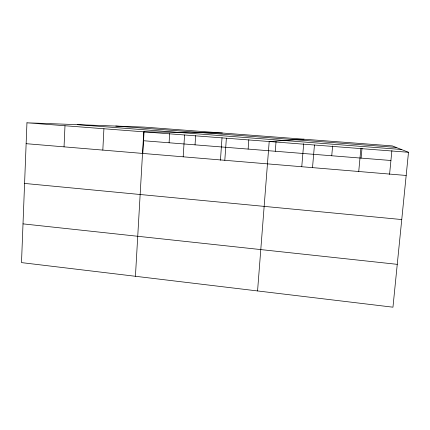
<?xml version="1.0" encoding="UTF-8"?>
<svg xmlns="http://www.w3.org/2000/svg" width="430" height="430" viewBox="0 0 430 430"><rect width="100%" height="100%" fill="white"/><g stroke="black" fill="none" stroke-linecap="round" stroke-linejoin="round"><path stroke-width="0.64" d="M26.95 122.808L21.5 262.612L392.956 307.192L408.5 152.279L392.348 145.91L144.319 127.103L26.95 122.808L408.5 152.279M64.038 146.85L64.989 125.748M102.824 150.097L103.915 128.753M135.428 276.286L143.77 131.833L222.358 133.02M142.798 153.429L144.055 131.644M169.092 142.776L169.656 133.623M183.175 156.816L184.577 134.982M195.037 144.851L195.645 135.627M220.439 160.266L222.03 137.665M224.809 160.293L226.374 138.213M248.126 149.086L248.82 139.728M257.565 290.943L269.201 141.518L304.058 139.213M275.286 151.258L276.044 141.615M301.763 166.738L303.682 143.749M312.519 167.63L314.443 145.012M331.745 155.768L332.605 145.98M358.738 171.495L360.861 148.597M361.092 158.111L362.012 148.243M389.564 174.419L391.897 150.548M115.761 126.055L396.164 147.415M77.416 124.657L401.4 149.479M143.534 140.734L390.924 160.492M26.139 143.684L406.173 175.462M24.585 183.438L401.749 219.558M23.01 223.869L397.255 264.342"/></g></svg>
